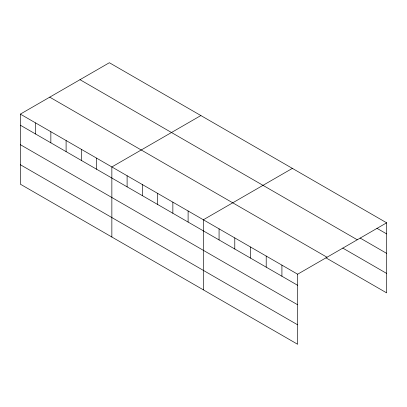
<?xml version="1.0" encoding="UTF-8"?>
<svg xmlns="http://www.w3.org/2000/svg" width="407" height="407" viewBox="0 0 407 407"><rect width="100%" height="100%" fill="white"/><g stroke="black" fill="none" stroke-linecap="round" stroke-linejoin="round"><path stroke-width="0.61" d="M297.634 304.762L297.634 274.206L20.35 114.118L20.35 184.188L297.634 344.276L297.634 304.762L20.35 144.673M325.966 257.85L386.65 292.882L386.65 222.812L109.366 62.724L20.35 114.118M200.87 115.552L111.854 166.946L111.854 237.016M292.374 168.381L203.358 219.775L203.358 289.845M297.634 274.206L386.65 222.812M376.897 228.271L386.65 233.903M360.103 238.039L386.65 253.368M79.991 79.686L357.275 239.769M342.765 248.082L386.65 273.423M49.725 97.156L327.009 257.244M20.35 125.208L297.634 285.297M20.35 164.723L297.634 324.811M281.919 265.135L281.919 276.226M266.209 256.059L266.209 267.155M250.493 246.988L250.493 258.084M234.783 237.917L234.783 249.013M219.068 228.846L219.068 239.937M188.105 210.968L188.105 222.064M172.858 202.167L172.858 213.258M157.606 193.361L157.606 204.451M142.353 184.554L142.353 195.65M127.106 175.753L127.106 186.844M96.601 158.14L96.601 169.236M81.354 149.333L81.354 160.429M66.102 140.532L66.102 151.623M50.85 131.726L50.85 142.816M35.602 122.919L35.602 134.015"/></g></svg>
